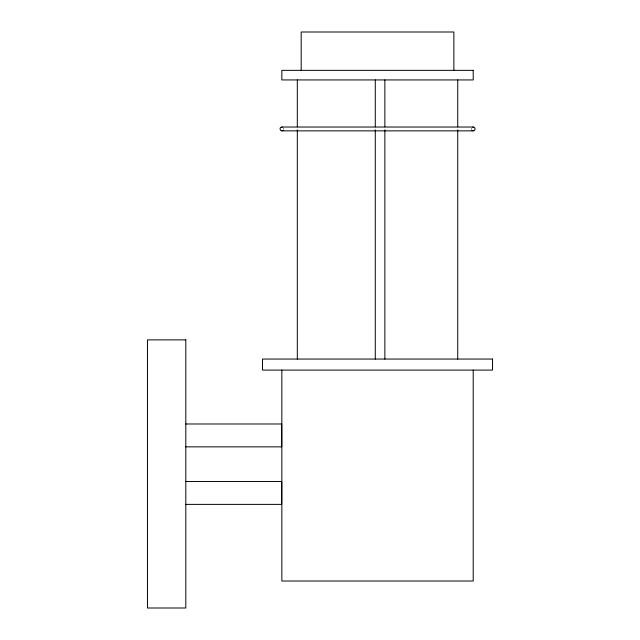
<?xml version="1.0" encoding="UTF-8"?>
<svg xmlns="http://www.w3.org/2000/svg" width="640" height="640" viewBox="0 0 640 640"><rect width="100%" height="100%" fill="white"/><g stroke="black" fill="none" stroke-linecap="round" stroke-linejoin="round"><path stroke-width="0.48" stroke-dasharray="3.2 2.4" d="M283.704 129.448L283.512 127.992M471.544 127.992L471.352 129.448"/><path stroke-width="0.96" d="M283.208 130.304C280.608 132.752 278.272 127.136 281.848 127.032L473.208 127.032C475.68 126.936 475.68 130.96 473.208 130.864L281.848 130.864M472.712 127.096L473.208 127.032M185.808 423.984L281.688 423.984L281.688 446.856L185.808 446.856M185.808 481.512L281.688 481.512L281.688 504.384L185.808 504.384M473.208 130.864L471.848 130.304M281.848 127.032L282.344 127.096M473.208 370.088L473.208 581.024L281.848 581.024L281.848 370.088M457.736 79.936L457.736 126.792M457.736 129.784L457.736 359.056M453.872 70.352L453.872 32L301.184 32L301.184 70.352M384.864 79.936L384.864 126.792M384.864 129.784L384.864 359.056M375.28 79.936L375.28 126.792M375.28 129.784L375.28 359.056M297.312 79.936L297.312 126.792M297.312 129.784L297.312 359.056M473.208 70.352L281.848 70.352L281.848 79.936L473.208 79.936L473.208 70.352M185.808 339.88L147.456 339.88L147.456 608L185.808 608L185.808 339.88M492.544 359.056L262.512 359.056L262.512 370.088L492.544 370.088L492.544 359.056"/></g></svg>
